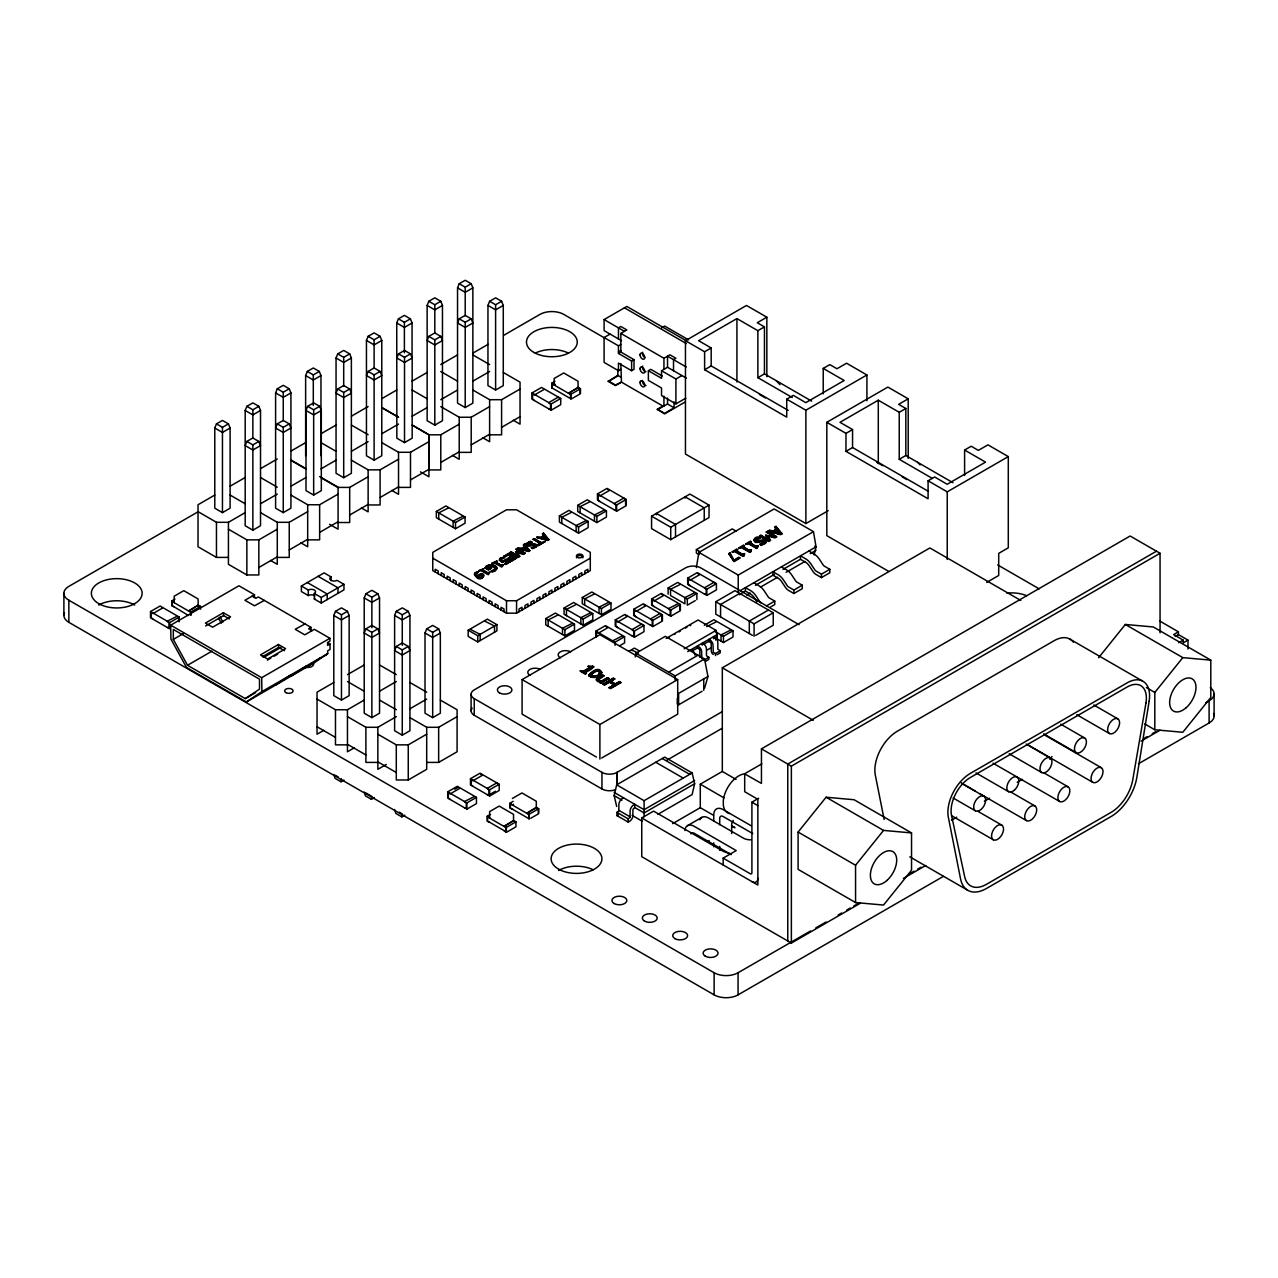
<?xml version="1.0" encoding="UTF-8"?>
<svg xmlns="http://www.w3.org/2000/svg" width="1278" height="1278" viewBox="0 0 1278 1278"><rect width="100%" height="100%" fill="white"/><g stroke="black" fill="none" stroke-linecap="round" stroke-linejoin="round"><path stroke-width="1.5" d="M495.465 568.247C496.679 571.522 488.436 570.355 491.966 571.937L492.749 571.777A7.221 4.169 0 0 0 495.257 570.835L496.918 568.199M675.056 679.896L675.215 675.918L704.529 658.985L707.948 676.477L704.529 688.347M590.564 675.742C601.81 661.573 603.104 681.621 590.564 675.327M475.72 574.429C479.937 570.116 474.33 573.742 477.014 575.963C491.327 569.381 479.298 586.953 474.426 573.742M333.798 774.436L334.996 778.302L340.986 781.753L341.466 778.861M364.214 791.993L365.412 795.859L371.387 799.309L371.866 796.402L365.748 792.871M394.614 809.533L395.813 813.415L401.803 816.866L402.266 813.958L399.215 812.185M488.659 573.662L489.65 572.224L487.477 572.64L482.141 569.557L487.477 573.055L489.65 572.64M743.429 555.163L744.579 553.598L742.087 554.061L735.984 550.546L742.087 554.476L744.579 554.013L743.972 555.834L743.029 556.377L734.818 551.633L732.278 552.032L736.719 549.061L737.646 549.588L735.984 550.962M750.266 551.217L751.416 549.652L748.924 550.115L742.822 546.601L748.924 550.53L751.416 550.067L750.298 551.01M696.35 567.592L698.906 552.384L774.149 508.948L813.479 531.648L816.051 546.856L814.118 554.971M635.294 656.94L635.965 653.25L665.295 636.332L704.529 658.985M588.823 675.519C602.609 658.521 607.817 683.379 588.966 676.078L588.823 675.104M616.667 806.45L614.159 795.635L616.667 784.836L664.688 757.103L692.117 772.95L694.641 783.749L692.117 794.565L657.819 814.374M596.219 679.848L602.737 674.88C606.906 676.653 592.593 680.583 601.746 680.934L607.481 677.612L608.775 678.362L601.091 683.219C597.912 682.628 602.162 680.791 599.797 682.468M214.784 428.034L216.461 423.881L222.452 420.43L228.427 423.881L230.104 428.034L230.104 508.197L222.452 512.622L214.784 508.197L214.784 428.034L222.452 432.459L230.104 428.034M245.184 410.478L246.862 406.324L252.852 402.874L258.843 406.324L260.52 410.478L260.52 525.753L252.852 530.178L245.184 525.753L245.184 410.478L252.852 414.903L260.52 410.478M246.862 441.437L245.184 445.591L252.852 450L260.52 445.591L258.843 441.437L252.852 437.987L246.862 441.437L252.852 444.888L258.843 441.437M275.601 392.921L277.278 388.784L283.253 385.317L289.243 388.784L290.921 392.921L290.921 508.197L283.253 512.622L275.601 508.197L275.601 392.921L283.253 397.346L290.921 392.921M277.278 423.881L275.601 428.034L283.253 432.459L290.921 428.034L289.243 423.881L283.253 420.43L277.278 423.881L283.253 427.347L289.243 423.881M305.634 455.751L305.634 375.572L307.311 371.435L313.302 367.968L319.292 371.435L320.97 375.572L320.97 455.751M306.001 410.478L307.678 406.324L313.669 402.874L319.644 406.324L321.321 410.478L321.321 490.64L313.669 495.065L306.001 490.64L306.001 410.478L313.669 414.903L321.321 410.478M336.05 358.016L337.727 353.878L343.702 350.428L349.693 353.878L351.37 358.016L351.37 473.291L343.702 477.716L336.05 473.291L336.05 358.016L343.702 362.441L351.37 358.016M337.727 388.991L336.05 393.129L343.702 397.554L351.37 393.129L349.693 388.991L343.702 385.525L337.727 388.991L343.702 392.442L349.693 388.991M366.451 340.475L368.128 336.322L374.119 332.871L380.093 336.322L381.771 340.475L381.771 455.751L374.119 460.176L366.451 455.751L366.451 340.475L374.119 344.884L381.771 340.475M368.128 371.435L366.451 375.572L374.119 379.997L381.771 375.572L380.093 371.435L374.119 367.968L368.128 371.435L374.119 374.885L380.093 371.435M412.171 358.016L404.519 362.441L396.851 358.016L398.528 353.878L404.519 350.428L410.494 353.878L412.171 358.016L412.171 438.194L404.519 442.619L396.851 438.194L396.739 322.983L398.416 318.829L404.391 315.378L410.382 318.829L412.059 322.983L412.059 358.175M427.14 305.426L428.817 301.288L434.808 297.822L440.782 301.288L442.46 305.426L442.46 420.702L434.808 425.127L427.14 420.702L427.14 305.426L434.808 309.851L442.46 305.426M428.817 336.386L427.14 340.539L434.808 344.964L442.46 340.539L440.782 336.386L434.808 332.935L428.817 336.386L434.808 339.852L440.782 336.386M457.54 287.869L459.217 283.732L465.208 280.265L471.199 283.732L472.86 287.869L472.86 403.145L465.208 407.57L457.54 403.145L457.54 287.869L465.208 292.295L472.86 287.869M333.798 615.469L335.475 611.331L341.466 607.881L347.456 611.331L349.134 615.469L349.134 695.647L341.466 700.072L333.798 695.647L333.798 615.469L341.466 619.894L349.134 615.469M459.217 318.829L457.54 322.983L465.208 327.408L472.86 322.983L471.199 318.829L465.208 315.378L459.217 318.829L465.208 322.296L471.199 318.829M364.214 597.928L365.891 593.775L371.866 590.324L377.857 593.775L379.534 597.928L379.534 713.204L371.866 717.629L364.214 713.204L364.214 597.928L371.866 602.337L379.534 597.928M487.956 305.426L489.618 301.288L495.608 297.822L501.599 301.288L503.276 305.426L503.276 385.605L495.608 390.014L487.956 385.605L487.956 305.426L495.608 309.851L503.276 305.426M365.891 628.888L364.214 633.025L371.866 637.45L379.534 633.025L377.857 628.888L371.866 625.421L365.891 628.888L371.866 632.338L377.857 628.888M394.614 615.469L396.292 611.331L402.266 607.881L408.257 611.331L409.934 615.469L409.934 730.744L402.266 735.169L394.614 730.744L394.614 615.469L402.266 619.894L409.934 615.469M396.292 646.444L394.614 650.582L402.266 655.007L409.934 650.582L408.257 646.444L402.266 642.978L396.292 646.444L402.266 649.895L408.257 646.444M425.015 633.025L426.692 628.888L432.683 625.421L438.658 628.888L440.335 633.025L440.335 713.204L432.683 717.629L425.015 713.204L425.015 633.025L432.683 637.45L440.335 633.025M482.94 576.234C478.611 580.979 476.598 571.761 482.86 576.154M715.632 640.07L717.23 636.62L716.079 630.389L698.076 619.99L666.189 638.409M733.268 820.38L731.671 823.799L731.671 833.575M500.609 559.556L504.011 557.623L500.353 557.927L499.267 560.307M496.838 568.774L495.257 570.419A7.221 4.169 0 0 1 492.749 571.362L491.966 571.522C488.5 570.531 499.634 569.573 493.867 566.505C491.902 564.029 483.244 566.681 488.627 568.838L491.407 567.895L488.627 568.422L486.583 567.24M477.014 575.963C487.413 567.48 484.394 585.564 474.745 574.94M590.596 675.359C601.491 664.496 603.152 678.442 590.787 675.695M526.105 543.965L529.012 542.016L531.92 542.383L530.594 541.201C514.81 548.869 542.719 542.032 533.006 547.687C527.846 548.358 538.885 546.201 533.821 545.131C531.456 545.658 526.488 547.831 525.993 543.965M753.685 540.035L757.007 537.798L760.33 538.214L758.812 536.92C751.416 536.696 753.637 545.115 759.947 541.568C770.874 540.019 757.582 545.355 761.113 545.402L765.442 543.374A4.106 2.364 0 0 0 765.841 542.032L762.631 540.306L756.895 541.616M588.934 674.928C591.602 671.413 599.126 667.707 602.066 672.563M601.922 672.755C599.142 676.206 592.688 679.561 588.966 675.663M491.407 568.311L488.515 569.988C478.595 566.01 496.663 561.234 496.918 568.614M485.033 567.975C487.541 563.965 494.203 564.253 496.775 568.007M527.479 543.997L531.92 542.383M798.095 832.058L826.083 797.232L854.071 799.74L911.534 832.921L911.534 870.238L883.545 905.048L855.557 902.556L798.095 869.375L798.095 832.058L855.557 865.238L855.557 902.556M855.557 865.238L883.545 830.412L911.534 832.921M1098.569 657.771L1125.343 624.463L1153.331 626.971L1210.793 660.135L1210.793 697.453L1182.805 732.278L1154.817 729.77L1144.673 723.923M1154.817 729.77L1154.817 692.452L1182.805 657.643L1210.793 660.135M495.449 562.304L496.886 561.058L492.19 563.247L494.41 562.895L501.599 567.033L502.957 564.556L500.784 564.972L495.449 561.889L500.784 565.387L502.957 564.972M749.659 543.07L751.32 541.696L750.378 541.153L745.953 544.14L748.493 543.741L756.704 548.486L758.253 545.706L755.761 546.169L749.659 542.655L755.761 546.585L758.253 546.121M474.633 573.566L476.918 572.017L477.94 572.592M482.844 576.458C476.039 579.685 479.17 570.883 482.956 576.41M486.583 567.656L490.72 565.946L495.305 568.199M504.938 563.997C514.491 559.636 501.551 563.087 505.864 564.541L510.241 561.601L506.136 559.237L503.069 560.786L500.593 559.413M506.136 559.237C503.963 564.429 496.902 557.831 504.011 557.623M508.277 561.649L506.152 560.435L503.133 561.649A2.796 1.613 0 0 1 501.104 561.361L499.506 560.291M506.152 560.435L503.133 562.064A2.796 1.613 0 0 1 501.104 561.777L499.442 559.109L502.893 557.4L504.011 558.039M489.65 572.224L488.292 574.717L481.119 570.563L478.899 570.915L483.595 568.726L482.141 569.972M502.957 564.556L502.43 566.553M758.253 545.706L757.167 547.08M245.28 698.619L259.498 689.161L259.498 679.177L173.313 629.431L173.313 639.399L187.515 665.279L245.28 698.619L255.632 692.644M254.498 597.513L254.498 594.749L238.938 585.771L170.709 625.166L170.917 639.096L186.476 667.435L246.334 701.989L261.894 691.622L327.727 653.617L327.679 650.821L330.075 649.448L329.996 644L327.727 642.69M275.665 685.056L291.224 674.688M291.224 676.078L306.784 665.71M304.979 668.122L320.538 657.755M327.727 653.617L314.564 662.595L246.334 701.989M216.461 423.881L222.452 427.347L228.427 423.881M246.862 406.324L252.852 409.791L258.843 406.324M277.278 388.784L283.253 392.234L289.243 388.784M307.311 371.435L313.302 374.885L319.292 371.435M337.727 353.878L343.702 357.329L349.693 353.878M368.128 336.322L374.119 339.772L380.093 336.322M398.416 318.829L404.391 322.296L410.382 318.829M428.817 301.288L434.808 304.739L440.782 301.288M459.217 283.732L465.208 287.183L471.199 283.732M320.97 375.572L313.302 379.997L305.634 375.572M412.059 322.983L404.391 327.408L396.739 322.983M307.678 406.324L313.669 409.791L319.644 406.324M398.528 353.878L404.519 357.329L410.494 353.878M489.618 301.288L495.608 304.739L501.599 301.288M214.784 495.065L198.026 504.746L198.026 546.76L216.461 557.4L228.427 557.4M230.104 486.215L245.184 477.509M260.52 468.675L277.278 458.994M290.553 451.326L305.634 442.619M320.97 433.769L336.05 425.063M351.37 416.213L368.128 406.532M381.659 398.736L396.739 390.014M412.059 381.179L427.14 372.473M440.782 364.581L457.54 354.917M198.266 511.679L68.852 586.378A16.933 9.777 0 0 0 68.852 600.213L68.852 622.322L714.13 994.859A16.933 9.777 0 0 0 738.061 994.859L943.436 876.357M472.604 353.287L488.132 344.325M503.66 335.363L539.891 314.436A16.933 9.777 0 0 1 563.838 314.436L605.309 338.382M198.026 511.647L216.461 522.303L228.427 522.303L245.184 512.622M260.52 503.772L277.278 494.107M290.921 486.215L306.001 477.509M320.97 468.882L336.05 460.176M351.37 451.326L368.128 441.645M381.771 433.769L398.528 424.088M412.059 416.277L427.14 407.57M440.782 399.694L457.54 390.014M472.86 381.179L489.618 371.499M621.443 340.651L604.095 330.635L604.095 319.58L626.827 306.448L686.685 341.002M620.852 369.326L618.456 370.716L604.095 362.425L604.095 337.536L610.069 334.085M228.427 529.204L246.862 539.859L258.843 539.859L277.278 529.204M260.52 512.622L277.278 522.303L289.243 522.303L307.678 511.647M290.921 495.065L307.678 504.746L319.644 504.746L338.079 494.107M320.97 477.716L337.727 487.397L349.693 487.397L368.128 476.758M351.37 460.176L368.128 469.841L380.093 469.841L398.528 459.201M381.771 442.619L398.528 452.284L410.494 452.284L428.929 441.645M420.494 471.886L428.929 476.758L428.929 434.728L412.171 425.063L428.817 434.808L440.782 434.808L459.217 424.168M440.782 406.612L459.217 417.251L471.199 417.251L489.618 406.612M472.86 390.014L489.618 399.694L501.599 399.694L520.034 389.055M618.456 370.716L618.456 363.112L631.62 370.716L634.016 369.326L634.016 359.661L620.852 352.057L620.852 333.398L626.827 329.932L620.852 326.481L618.456 327.871L618.456 338.926M150.5 611.539L169.654 622.594L169.654 628.824L150.5 617.769L150.5 611.539L160.07 606.012L179.224 617.066L179.224 621.731M174.191 606.842L171.795 605.868L171.795 600.9L174.99 599.062M531.983 392.953L541.568 387.426L560.722 398.48L560.722 404.695L551.137 410.222L531.983 399.167L531.983 392.953L551.137 404.008L560.722 398.48M551.745 388.177L551.745 383.208L554.94 381.355M604.095 337.536L618.456 345.827L620.852 344.453M555.339 384.311L554.141 384.998L554.141 378.496L563.71 372.968L578.071 381.259L578.071 387.761L574.126 390.046M618.456 351.913L620.852 350.539M661.573 327.855L664.656 326.066L688.602 339.884M618.456 345.827L618.456 353.431L620.852 352.057M258.843 567.496L277.278 556.857M289.243 549.939L307.678 539.3M319.644 532.383L338.079 521.744M349.693 515.034L368.128 504.395M380.093 497.493L398.528 486.838M410.494 479.937L428.929 469.298M440.782 462.444L459.217 451.805M471.199 444.888L489.618 434.248M501.599 427.347L520.034 416.692M188.569 610.996L198.138 605.053L200.534 606.427L200.534 609.191M189.799 610.277L195.518 606.97M196.94 606.155L198.138 605.452L200.167 606.635M169.654 622.594L179.224 617.066M572.72 390.86L568.502 393.289L578.071 387.346L580.468 388.736L580.468 393.704L570.899 399.231L570.899 394.263L580.468 388.736M188.569 610.58L190.949 611.954L200.534 606.427M618.456 353.431L631.62 361.035L634.016 359.661M684.88 402.155L664.544 413.912L657.355 409.216L664.544 413.353L674.113 407.826L667.531 404.024L663.346 406.308L621.443 382.122L615.453 385.573L608.28 381.419L617.849 375.349L621.14 377.25M608.28 381.419L617.849 375.892L617.849 369.406M828.176 510.689L805.875 523.565L685.455 454.041L685.455 340.699L746.496 305.458L766.848 317.2L766.848 376.69M173.313 639.399L183.665 633.425M608.28 380.876L615.453 385.013L621.443 382.122M223.378 612.721L205.423 623.089L212.611 627.226L230.567 616.875L223.378 612.721L223.586 615.597L229.337 618.919M254.498 594.749L244.929 600.277L254.498 605.804L264.29 600.404M620.852 333.398L663.937 358.271L669.928 354.821L675.902 358.271L673.522 359.661L673.522 370.716M811.642 401.116L764.452 373.879L764.452 326.88L757.87 330.683L736.927 318.589L698.619 340.699L711.191 347.951L711.191 365.923L788.175 410.366M205.63 625.964L223.586 615.597M685.791 398.193L675.902 403.88L661.541 395.589L661.541 387.985L648.377 380.397L648.377 370.716L650.774 369.326L662.292 375.988M648.377 370.716L661.541 378.32L661.541 370.716L667.531 367.265L686.382 378.144M685.455 340.699L704.609 351.754L711.191 347.951M314.963 596.043A4.233 2.444 0 0 0 308.302 595.548L301.368 591.538L301.368 586.011L324.101 572.879L331.05 576.889L331.05 580.563M766.848 317.2L757.279 322.727L764.452 326.88M436.341 511.472L445.926 505.944L465.08 516.999L465.08 523.213L455.495 528.741L436.341 517.686L436.341 511.472L455.495 522.526L465.08 516.999M661.541 370.716L675.902 379.007L681.893 375.556M187.515 665.279L211.908 651.189M704.609 351.754L704.609 369.725L711.191 365.923M314.292 593.471L321.241 597.481L343.974 584.35L343.974 589.877L321.241 603.008L314.292 598.999L314.292 593.471A4.233 2.444 0 0 0 314.292 590.021A4.233 2.444 0 0 0 308.302 590.021L301.368 586.011M657.355 409.216L663.346 405.749M657.355 409.759L663.346 406.308M278.444 644.511L260.488 654.879L267.677 659.017L285.633 648.665L278.444 644.511L278.652 647.387L284.403 650.71M310.969 630.118L310.969 627.354L308.573 628.728L311.96 630.693M262.325 656.812L278.652 647.387M263.955 657.259L281.048 647.387M335.475 611.331L341.466 614.782L347.456 611.331M365.891 593.775L371.866 597.225L377.857 593.775M267.374 660.119L270.792 658.154M274.211 656.173L277.63 654.208M757.87 330.683L757.87 377.665L764.452 373.879M170.709 625.166L261.686 677.691L329.916 638.297L329.964 641.077L327.567 642.467L327.599 645.39L329.996 644M559.397 515.897L568.982 510.369L588.136 521.424L588.136 527.638L578.551 533.166L559.397 522.111L559.397 515.897L578.551 526.951L588.136 521.424M577.72 505.321L587.289 499.794L606.443 510.849L606.443 517.063L596.874 522.59L577.72 511.535L577.72 505.321L596.874 516.376L606.443 510.849M597.465 493.915L607.05 488.388L626.204 499.442L626.204 505.673L616.619 511.2L597.465 500.129L597.465 493.915L616.619 504.97L626.204 499.442M324.388 655.838L326.785 654.448M823.224 393.864L823.224 368.415L829.805 364.613L836.994 368.751L846.563 363.224L866.915 374.981L866.915 400.765M396.292 611.331L402.266 614.782L408.257 611.331M503.628 556.218L504.57 556.761L508.484 554.508L511.44 556.617L508.484 554.924L504.57 557.176L503.628 556.633L508.596 553.342L516.568 557.943L511.583 561.234C507.031 559.7 521.775 555.611 510.641 560.691M517.143 552.495L523.565 554.317L525.018 553.07L523.565 553.901L517.143 552.495L519.651 556.17L518.181 557.432L510.226 552.415L511.28 551.808L518.149 556.186M516.056 549.045C534.332 557.799 512.254 550.53 517.047 548.47L525.018 553.07M517.798 548.038L521.871 548.262L524.907 546.505L523.405 544.795L524.475 544.188L529.763 550.738L528.453 551.505L517.798 548.454L528.453 551.09L529.763 550.339M540.227 543.613L533.198 539.14L534.268 538.533L541.281 542.591L544.907 541.584L538.485 545.706C535.386 543.917 544.428 542.191 537.559 545.163M536.872 537.016L540.945 537.239L543.981 535.482L542.479 533.789L543.549 533.166L548.837 539.731L547.527 540.482L536.872 537.431L547.527 540.067L548.837 539.316M478.899 570.915L483.595 569.141M492.19 563.247L496.886 561.473M503.628 556.633L508.596 553.757L516.568 558.358M510.226 552.831L511.28 552.224L516.424 555.195M516.056 549.46L517.047 548.885L525.018 553.486M517.798 548.454L521.871 548.677L524.907 546.505M524.907 546.92L523.405 545.211L524.475 544.188M533.198 539.556L534.268 538.949L541.281 543.006L544.907 542M536.872 537.431L540.945 537.655L543.981 535.482M543.981 535.897L542.479 534.204L543.549 533.166M478.899 570.499L481.119 570.148L488.292 574.301L488.723 573.439M482.141 569.557L483.595 568.726M492.19 562.831L494.41 562.48L502.43 566.138M495.449 561.889L496.886 561.058M531.344 547.942L532.606 548.677L536.393 546.888A3.594 2.077 0 0 0 536.744 545.722C534.987 542.271 519.363 547.942 531.92 541.968M522.926 553.422L515.545 551.872L522.926 553.007M523.069 548.613L525.53 547.192C535.242 555.435 513.564 544.955 528.054 550.067M542.144 537.591L544.604 536.185C554.317 544.428 532.654 533.948 547.128 539.06M523.069 549.029L525.53 547.192M542.144 538.006L544.604 536.185M514.571 558.422L512.382 557.176L508.74 559.285L507.797 558.742L511.44 556.218M485.033 567.56L488.515 569.573L491.407 567.895M507.797 558.742L511.44 556.617M507.797 558.326L508.74 558.869L512.382 556.761L514.571 558.007M704.609 369.725L786.721 417.139L786.721 399.167L793.303 395.365L805.795 402.666L844.183 380.509L823.224 368.415M531.344 547.527L532.606 548.262L536.393 546.473A3.594 2.077 0 0 0 536.744 545.307C534.651 541.233 529.411 547.064 527.383 543.821M504.938 563.582L505.864 564.125L510.241 561.601M510.641 560.275L511.583 560.818L516.568 557.943M510.226 552.415L518.181 557.016L519.651 556.17M537.559 544.747L538.485 545.291L544.907 541.584M333.798 682.516L317.04 692.197L317.04 734.211L323.797 730.313M347.456 674.64L364.214 664.959M786.721 399.167L805.875 410.222L866.915 374.981M426.692 628.888L432.683 632.338L438.658 628.888M651.572 516.168L689.88 494.059L709.034 505.114L709.034 517.558L670.726 539.667L651.572 528.613L651.572 516.168L670.726 527.223L709.034 505.114M432.763 558.166L506.503 600.74L516.568 600.74L590.292 558.166M888.753 571.41L826.818 535.658L826.818 422.315L887.875 387.074L908.211 398.816L908.211 458.323M468.195 630.198L487.333 619.143L496.918 624.67L496.918 630.885L477.764 641.955L468.195 636.428L468.195 630.198L477.764 635.725L496.918 624.67M953.005 482.733L905.83 455.495L905.83 408.497L899.233 412.299L878.29 400.206L839.981 422.315L852.554 429.568L852.554 447.54L927.828 491.008M317.04 699.098L335.475 709.737L347.456 709.737L364.214 700.072M379.534 691.222L396.292 681.541M516.568 613.168L590.292 570.611L590.292 552.352L516.568 509.794L506.503 509.794L432.763 552.352L432.763 570.611L506.503 613.168L516.568 613.168L516.568 600.74M826.818 422.315L845.972 433.37L852.554 429.568M908.211 398.816L898.642 404.343L905.83 408.497M545.754 618.584L555.339 613.057L574.477 624.127L574.477 630.342L564.908 635.869L545.754 624.814L545.754 618.584L564.908 629.655L574.477 624.127M564.077 608.024L573.646 602.481L592.8 613.552L592.8 619.766L583.215 625.293L564.077 614.239L564.077 608.024L583.215 619.079L592.8 613.552M582.273 597.513L591.842 591.986L610.996 603.04L610.996 609.255L601.411 614.782L582.273 603.727L582.273 597.513L601.411 608.568L610.996 603.04M845.972 433.37L845.972 451.342L852.554 447.54M347.456 716.654L365.891 727.294L377.857 727.294L396.292 716.654M409.934 708.779L426.692 699.098M699.066 554.62L696.366 553.054L696.366 549.604L732.23 528.9L736.256 531.233M354.214 747.854L347.456 751.768L347.456 709.737M668.138 594.158L668.138 587.944L677.707 582.417L696.861 593.471L696.861 599.686M739.754 558.23L733.971 561.569L728.811 553.614L730.121 552.863L733.971 560.323L739.754 557.815L738.684 557.192L733.971 560.323M750.346 551.026L749.866 552.431L741.655 547.687L739.115 548.086L743.556 545.115L744.483 545.642L742.822 547.016M759.675 535.801L760.873 535.099L768.717 540.051L760.873 535.514L759.675 536.217L768.781 541.057L770.458 540.083L767.583 535.897L776.577 536.968L774.931 537.926L767.583 535.897M772.615 535.993L766.337 531.952L767.471 531.297L776.577 536.552M768.334 530.801L769.612 530.066L772.982 531.057L776.465 529.044L774.74 527.095L775.97 526.392L782.008 533.837L780.507 534.699L768.334 531.217L780.507 534.284L782.008 533.421M728.811 554.029L730.121 552.863M732.278 552.032L736.719 549.476L737.646 550.003M739.115 548.086L743.556 545.53L744.483 546.057M745.953 544.14L750.378 541.568L751.32 542.112M766.337 532.367L767.471 531.712L776.577 536.968M768.334 531.217L772.982 531.057M774.149 530.801L776.465 529.459L774.74 527.51L775.97 526.392M595.867 637.371L595.867 631.156L605.452 625.613L624.591 636.684L624.591 642.898L619.814 645.662M615.261 619.958L624.83 614.43L643.984 625.485L643.984 631.699L634.415 637.227L615.261 626.172L615.261 619.958L634.415 631.012L643.984 625.485M633.696 609.302L643.265 603.775L662.419 614.846L662.419 621.06L652.85 626.587L633.696 615.533L633.696 609.302L652.85 620.373L662.419 614.846M651.652 598.951L661.221 593.407L680.375 604.478L680.375 610.692L670.806 616.22L651.652 605.165L651.652 598.951L670.806 610.005L680.375 604.478M687.676 578.135L697.261 572.608L716.415 583.663L716.415 589.893L706.83 595.42L687.676 584.365L687.676 578.135L706.83 589.206L716.415 583.663M732.278 551.617L734.818 551.217L743.029 555.962L743.972 555.419M735.984 550.546L737.646 549.588M739.115 547.671L741.655 547.272L749.866 552.016L750.809 551.473M742.822 546.601L744.483 545.642M745.953 543.725L748.493 543.326L756.704 548.07L757.646 547.527M749.659 542.655L751.32 541.696M753.573 540.083L755.57 542.479L762.519 541.361L764.196 542.128L759.675 544.156L761.113 544.987L765.442 542.958A4.106 2.364 0 0 0 765.841 541.616C764.915 537.687 744.818 544.156 760.33 537.798M755.745 541.265L755.154 539.907L760.33 538.214M768.717 540.051L765.762 535.178L774.18 536.888M765.762 535.594L772.263 536.456M899.233 412.299L899.233 459.297L905.83 455.495M340.986 781.753L343.974 780.027M774.356 531.456L777.152 529.843C788.206 539.172 763.589 527.255 780.043 533.118M377.857 734.211L396.292 744.85L408.257 744.85L426.692 734.211M409.934 717.629L426.692 727.294L438.658 727.294L457.093 716.654M596.443 757.071L522.095 714.146L522.095 679.576L599.893 634.671L677.707 679.576L677.707 714.146L601.619 758.062M728.811 553.614L733.971 561.154L739.754 557.815M759.675 536.217L768.781 541.473L770.458 540.083M386.307 764.436L377.857 769.324L377.857 727.294M668.138 587.944L687.292 598.999L696.861 593.471M595.867 631.156L615.022 642.211L624.591 636.684M698.906 552.384L738.237 575.084L813.479 531.648M695.264 600.612L687.292 605.213L687.292 598.999M580.34 670.822L583.247 671.285L590.116 667.324L583.247 671.701L580.34 670.822L585.34 673.698L586.378 673.107L585.34 674.113L580.34 671.238M590.116 667.739L588.247 666.253L592.736 666.11C596.475 669.193 570.931 678.426 593.791 666.717M588.247 666.669L590.18 666.605M964.602 475.48L964.602 450.032L971.184 446.23L978.357 450.383L987.942 444.84L1008.294 456.597L1008.294 547.815L998.709 553.358L998.709 575.467L986.696 582.401M371.387 799.309L374.39 797.584M628.824 651.317L634.415 648.09L639.192 650.853M752.486 635.374L715.792 614.175L715.792 601.73L734.93 590.676L773.238 612.785L773.238 625.23L755.681 635.374M396.292 744.85L396.292 779.963L408.257 779.963L426.692 769.324L426.692 727.294M426.692 762.407L438.658 762.407L457.093 751.768L457.093 709.737L440.335 700.072M845.972 451.342L928.084 498.755L928.084 480.784L934.665 476.982L947.174 484.282L985.546 462.125L964.602 450.032M739.962 590.787L816.051 546.856L814.757 546.105M741.687 593.248L745.122 591.251M755.458 585.292L774.42 574.349M783.031 569.381L800.252 559.429M810.3 553.63L816.051 550.307M604.031 676.03L602.737 675.295C597.177 675.407 593.551 682.548 600.644 681.973M604.031 675.615L598.679 678.762L598.184 680.2L601.746 681.35L607.481 678.027L608.775 678.778M746.783 595.037L750.202 593.056M760.474 587.129L777.567 577.257M786.114 572.32L804.932 561.473M599.797 682.053L601.091 682.803L608.775 678.362M704.29 625.261L713.859 619.734L733.013 630.789L733.013 637.003L723.444 642.53L716.255 638.393M603.072 683.938L604.43 684.72L609.446 681.829L614.159 684.96L609.446 682.244L604.43 685.136L603.072 684.353L613.312 678.027L614.67 678.81L611.986 680.775M603.072 684.353L613.312 678.442L614.67 679.225M610.66 681.126L615.373 683.858L619.383 681.525L620.741 682.74L619.383 681.941L615.373 684.273L610.66 681.541L614.67 678.81M706.686 626.635L716.255 621.811M928.084 480.784L947.238 491.838L1008.294 456.597M620.741 682.74L610.501 688.65L609.143 687.868L614.159 684.545M609.143 687.868L614.159 684.96M609.143 687.452L610.501 688.235L620.741 682.324M684.193 648.809L716.079 630.389M766.369 605.948L774.756 601.107L774.756 604.558L770.554 606.986M793.894 590.053L802.28 585.212L802.28 588.663L793.894 593.503L788.478 590.372A6.997 4.042 60 0 1 785.347 587.273L781.721 581.762A8.147 4.697 60 0 0 778.078 578.151L772.95 575.196L772.95 571.729L778.574 575.004A12.381 7.141 60 0 1 783.222 579.589L787.328 585.819A2.764 1.597 60 0 0 788.366 586.858L793.894 590.053L793.894 593.503M821.435 574.157L829.805 569.317L829.805 572.768L821.435 577.608L816.019 574.477A6.997 4.042 60 0 1 812.888 571.378L809.262 565.866A8.147 4.697 60 0 0 805.603 562.256L800.491 559.301L800.491 555.834L806.114 559.109A12.381 7.141 60 0 1 810.763 563.694L814.869 569.924A2.764 1.597 60 0 0 815.907 570.962L821.435 574.157L821.435 577.608M401.803 816.866L404.791 815.14M687.708 651.588L717.23 634.543M447.715 791.849L457.3 786.321L476.454 797.376L476.454 803.59L466.869 809.134L447.715 798.063L447.715 791.849L466.869 802.904L476.454 797.376M470.464 778.717L480.033 773.19L499.187 784.245L499.187 790.475L489.618 796.002L470.464 784.932L470.464 778.717L489.618 789.772L499.187 784.245M690.887 649.735L692.484 650.678L697.484 648.01L698.667 648.713A1.693 0.974 60 0 1 699.865 650.774L699.865 657.339M702.261 645.246L702.261 643.169L703.859 644.112L710.584 640.454A4.233 2.444 60 0 1 713.012 644.783L713.268 652.275L715.44 653.537L720.217 650.774L720.217 652.85L717.022 654.703M713.907 638.537L717.23 636.62M454.696 789.197L457.891 787.36M768.461 610.021L749.307 621.092L749.307 633.521M714.658 631.252L723.444 636.316L733.013 630.789M668.682 672.148L697.996 655.215M707.453 649.863L710.776 647.946M715.792 601.73L754.084 623.856L773.238 612.785M704.066 660.103L708.843 657.339L708.843 659.416L705.664 661.269M522.095 679.576L599.893 724.498L677.707 679.576M487.222 794.612L489.011 794.964L495.401 791.274M672.611 823.655L700.28 807.68L700.28 784.181L722.31 771.465L722.31 667.803L929.873 547.958L1020.802 600.468M707.948 676.477L678.618 693.411L678.618 704.817L677.308 704.066L677.308 698.363M512.366 798.478L521.935 792.951L536.297 801.242L536.297 807.744L526.728 813.271L536.297 807.329L538.693 808.718L538.693 813.687L530.705 818.303M678.618 704.817L702.085 691.27M489.618 822.265L487.222 821.291L487.222 816.307L490.417 814.469M512.366 809.134L509.97 808.159L509.97 803.191L513.149 801.338M513.548 804.293L512.366 804.98L509.97 803.191M489.618 818.112L489.618 811.61L499.187 806.083L513.548 814.374L513.548 820.875L503.979 826.403L513.548 820.46L515.945 821.85L515.945 826.818L506.376 832.345L503.979 830.556M503.979 825.987L506.376 827.377L515.945 821.85M526.728 812.856L529.124 814.246L538.693 808.718M617.05 785.283L617.05 772.375L721.894 711.846M666.892 760.186L721.894 728.428M623.504 797.807L622.082 798.654A5.304 3.067 -60 0 0 618.856 804.245L618.84 810.907L616.97 812.377L616.97 815.62L628.201 822.105L629.591 821.307A4.681 2.7 -60 0 0 632.866 815.092L632.898 809.389L634.735 807.536L644.096 812.936L694.641 783.749M616.97 815.62L618.36 814.821M616.667 784.836L644.096 800.683L692.117 772.95M616.97 812.377L628.201 818.863L630.07 817.377L630.086 810.731A5.304 3.067 -60 0 1 633.313 805.14L634.735 804.293L634.735 807.536M694.641 780.507L644.096 809.693L614.159 792.408M860.286 903.274L791.37 943.068L641.748 856.675L641.748 817.968L653.585 811.131L723.029 851.212A33.324 19.234 0 0 0 729.882 853.528M729.371 813.607A22.014 12.7 -60 0 1 723.332 805.236L723.3 800.571A22.014 12.7 -60 0 1 744.579 773.829L761.448 783.414L761.448 748.86L1130.135 536.009L1160.057 553.278L1160.057 632.802M761.832 763.845L744.691 773.749L744.691 791.705L757.854 799.309L757.854 885.015L641.748 817.968M1156.462 551.201L787.775 764.068L787.775 940.991M687.516 825.652L701.878 817.361M761.448 748.86L791.37 766.145L1160.057 553.278M723.172 865.03L723.172 858.129L750.202 873.721A2.412 1.39 60 0 0 751.911 872.73L751.911 802.153L758.685 798.239M723.172 858.129L736.224 850.589L694.337 826.403A13.323 7.684 60 0 0 684.816 830.524M1187.997 640.118L1178.412 634.591L1178.412 631.827L1173.635 634.591L1183.204 640.118L1183.204 642.882L1187.997 640.118L1187.997 649M1175.217 636.428L1178.412 634.591M1178.715 642.706L1183.204 640.118M951.503 820.204L956.695 817.201M984.364 801.242L989.539 798.239M1017.208 782.264L1022.4 779.276M810.587 930.943L738.061 972.75A16.933 9.777 0 0 1 714.13 972.75L714.13 994.859M815.763 927.956L826.115 921.981M838.192 915L841.643 913.003M846.819 910.016L850.269 908.035M853.72 906.038L857.171 904.041M908.93 874.168L914.105 871.181M917.556 869.184L921.007 867.187M1143.586 738.684L1147.037 736.687M1152.213 733.7L1155.663 731.719M1205.697 702.82L1209.1 700.807A16.965 9.793 0 0 0 1210.298 687.676L1210.346 687.708M903.354 878.417L925.751 865.478M1141.11 741.144L1160.057 730.201M1138.41 763.797L1209.148 722.949A16.965 9.793 0 0 0 1213.557 713.507M304.979 623.904L295.202 629.303L304.787 634.831L314.356 629.303L329.916 638.297M477.94 572.177L475.112 572.608L474.473 574.765M617.05 772.375L617.13 785.267M489.618 434.808L501.599 434.808L501.599 399.694M459.217 452.364L471.199 452.364L471.199 417.251M398.528 487.397L410.494 487.397L410.494 452.284M368.128 504.954L380.093 504.954L380.093 469.841M337.727 522.51L349.693 522.51L349.693 487.397M307.678 539.859L319.644 539.859L319.644 504.746M277.278 557.4L289.243 557.4L289.243 522.303M228.427 522.303L228.427 564.317L246.862 574.956L258.843 574.956L258.843 539.859M347.456 744.85L335.475 744.85L335.475 709.737M377.857 762.407L365.891 762.407L365.891 727.294M600.644 681.557L596.267 679.832M615.501 789.724A10.751 6.198 0 0 1 601.938 788.957L601.97 772.375L474.25 698.635A10.751 6.198 0 0 1 474.234 689.864L685.551 567.863A10.751 6.198 0 0 1 700.743 567.863L799.101 624.686M757.87 377.665L792.264 397.538M899.233 459.297L931.918 478.164M624.431 307.822L686.446 343.622M1159.609 620.964L1178.412 631.827M759.42 394.471L765.41 397.921M876.852 462.269L882.842 465.719M902.284 476.95L906.773 479.538M604.095 319.58L624.431 331.322M686.286 367.026L667.531 356.195L667.531 367.265M1125.343 624.463L1182.805 657.643M997.687 564.924L1039.174 588.87M1069.239 638.744L1142.26 680.902M621.443 381.563L620.852 363.623M1209.1 722.917L1209.1 700.807M1146.366 687.58L1154.817 692.452M578.071 387.761L580.116 388.943L580.116 393.081M551.745 383.208L554.141 384.582M568.502 392.873L570.899 394.263M1093.856 705.009L1117.851 718.859A8.467 4.888 -60 0 1 1115.167 731.974A8.467 4.888 -60 0 1 1107.834 727.741A8.467 4.888 -60 0 1 1117.851 718.859M560.115 398.816L558.326 397.091L548.741 402.618L550.546 404.343L550.546 409.184L548.741 408.848M472.86 354.917L489.618 364.581M503.276 372.473L520.034 382.138L520.034 424.168L513.277 420.254M808.862 550.994L814.485 554.269A12.381 7.141 60 0 1 819.134 558.869L823.24 565.084A2.764 1.597 60 0 0 824.278 566.122L829.805 569.317M766.337 531.952L774.18 536.472M1076.811 714.721L1109.384 733.524M1060.692 724.163L1084.687 738.013A8.467 4.888 -60 0 1 1082.003 751.113A8.467 4.888 -60 0 1 1074.67 746.895A8.467 4.888 -60 0 1 1084.687 738.013M781.337 566.889L786.96 570.164A12.381 7.141 60 0 1 791.609 574.765L795.715 580.995A2.764 1.597 60 0 0 796.753 582.017L802.28 585.212M440.782 371.499L457.54 381.179M1043.663 733.876L1076.22 752.662M1044.717 735.042L1101.269 767.695A8.467 4.888 -60 0 1 1098.585 780.81A8.467 4.888 -60 0 1 1091.252 776.577A8.467 4.888 -60 0 1 1101.269 767.695M607.641 489.426L609.43 490.464L599.861 495.992L598.072 494.953L598.072 499.794L599.861 501.519M696.366 549.604L700.392 551.936M753.796 582.784L759.42 586.059A12.381 7.141 60 0 1 764.068 590.66L768.19 596.89A2.764 1.597 60 0 0 769.228 597.912L774.756 601.107M1027.672 744.754L1092.802 782.36M1026.218 744.052L1050.212 757.918A8.467 4.888 -60 0 1 1047.529 771.017A8.467 4.888 -60 0 1 1040.196 766.784A8.467 4.888 -60 0 1 1050.212 757.918M412.059 390.014L427.14 398.736M482.876 437.811L489.618 441.709L489.618 399.694M1044.11 772.982L1068.104 786.833A8.467 4.888 -60 0 1 1065.421 799.948A8.467 4.888 -60 0 1 1058.088 795.715A8.467 4.888 -60 0 1 1068.104 786.833M697.852 573.646L699.657 574.685L690.072 580.212L688.283 579.174L688.283 584.014L690.072 585.739M715.808 584.014L714.019 582.289L704.434 587.816L706.239 589.541L706.239 594.382L704.434 594.03M1009.189 753.78L1041.746 772.567M381.771 407.506L398.528 417.187M381.659 407.57L398.416 417.251M993.054 763.206L1059.638 801.498M452.46 455.367L459.217 459.265L459.217 417.251M1010.962 792.12L1034.956 805.971A8.467 4.888 -60 0 1 1032.273 819.086A8.467 4.888 -60 0 1 1024.94 814.853A8.467 4.888 -60 0 1 1034.956 805.971M976.025 772.918L1008.598 791.721M661.828 594.446L663.617 595.484L654.048 601.011L652.243 599.973L652.243 604.813L654.048 606.539M351.37 425.063L368.128 434.728M961.36 783.047L975.066 790.954M980.21 793.926L1026.49 820.636M961.615 783.334L983.9 796.194A8.467 4.888 -60 0 1 981.216 809.309A8.467 4.888 -60 0 1 973.884 805.076A8.467 4.888 -60 0 1 983.9 796.194M533.198 539.14L540.227 543.198M643.872 604.813L645.662 605.852L636.093 611.379L634.287 610.341L634.287 615.181L636.093 616.907M720.217 650.774L717.853 649.192L717.805 642.019A4.233 2.444 60 0 0 715.233 637.546L713.635 636.62L713.635 638.68M977.798 811.274L1001.792 825.125A8.467 4.888 -60 0 1 999.108 838.24A8.467 4.888 -60 0 1 991.776 834.007A8.467 4.888 -60 0 1 1001.792 825.125M953.148 797.999L975.433 810.859M708.843 657.339L706.494 655.806L706.43 648.585A4.233 2.444 60 0 0 703.859 644.112M722.31 667.803L813.239 720.297M625.437 615.469L627.226 616.491L617.657 622.035L615.852 620.996L615.852 625.821L617.657 627.562M643.393 625.821L641.604 624.095L632.019 629.623L633.808 631.364L633.808 636.188L632.019 635.853M320.97 442.619L336.05 451.326M391.771 490.401L398.528 494.314L398.528 452.284M952.19 816.035L993.325 839.79M506.136 559.652L510.241 562.016M506.152 560.85L508.277 562.064M606.044 626.651L607.833 627.69L598.264 633.217L596.475 632.179L596.475 637.019M638.393 653.17L632.019 650.167M635.965 653.25L675.215 675.918M614.43 642.546L612.625 640.821L622.21 635.981M290.921 459.968L306.001 468.675M319.644 476.55L338.079 487.19L338.079 529.204L329.628 524.331M290.553 460.176L305.634 468.882M361.37 507.957L368.128 511.855L368.128 469.841M826.083 797.232L883.545 830.412M593.791 667.132L592.736 666.11M588.247 666.253L590.116 667.324M260.52 477.509L277.278 487.19M909.824 856.835L967.558 890.159M584.573 672.052L586.378 673.107M584.573 672.468L586.378 673.522M722.31 771.465L736.032 779.388M230.104 495.065L245.184 503.772M751.911 802.153L757.886 805.603M300.921 542.862L307.678 546.76L307.678 504.746M662.26 758.509L689.689 774.356M700.28 784.181L723.987 797.871M655.758 762.263L683.203 778.11M343.974 584.35L337.041 580.34A4.233 2.444 0 0 1 331.05 580.34A4.233 2.444 0 0 1 331.05 576.889M751.304 825.844L723.3 809.677A13.323 7.684 60 0 0 713.731 815.204L713.731 821.131M318.126 576.33L337.999 587.8L337.999 593.327M752.726 833.575L722.741 816.307A4.84 2.796 60 0 0 719.738 818.032L719.706 824.741M700.28 807.68L713.507 815.316M731.687 825.812L734.994 827.713A33.324 19.234 0 0 0 731.687 826.451M270.521 560.419L277.278 564.317L277.278 522.303M307.343 582.544L327.216 594.014L327.216 599.558M731.224 854.615L693.778 833.032A4.84 2.796 60 0 0 690.999 833.879M614.159 795.635L621.955 800.14M472.189 708.092A10.751 6.198 0 0 0 474.234 715.233L601.97 788.957M379.534 664.959L396.292 674.64M409.934 682.516L426.692 692.197M310.969 627.354L258.3 596.938L255.904 598.328L252.117 596.139M632.099 815.364L642.387 821.307M618.824 810.332L630.054 816.818M347.456 681.541L364.214 691.222M379.534 700.072L396.292 709.737M480.64 774.228L482.429 775.267L472.86 780.794L471.055 779.756L471.055 784.596L472.86 786.321M498.596 784.596L496.791 782.871L487.222 788.398L489.011 790.124L489.011 794.964M536.297 807.744L538.342 808.926L538.342 813.064M171.795 600.9L174.191 602.273M487.222 816.307L489.618 817.696M317.04 726.751L335.475 737.39M347.456 744.291L365.891 754.947M377.857 761.848L396.292 772.503M68.852 600.213L714.178 972.782M738.061 994.859L738.061 972.75M335.331 775.315L338.398 777.088M761.001 602.849L760.841 602.753A2.764 1.597 60 0 1 759.803 601.714L755.697 595.484A12.381 7.141 60 0 0 751.049 590.899L745.425 587.624L745.425 591.091L750.553 594.046A8.147 4.697 60 0 1 754.196 597.657L756.911 601.794M710.44 640.326L708.843 639.383L708.843 641.444L710.041 642.147A1.693 0.974 60 0 1 711.239 644.208L711.239 650.774A2.955 1.709 60 0 0 713.332 654.416M477.014 575.547L475.831 574.397M750.809 551.888L750.266 550.802M743.972 555.834L743.429 554.748M917.556 462.269L920.096 464.936M776.177 380.636L779.995 384.662M780.043 533.533L777.152 529.843M544.604 536.6L547.128 539.476M701.814 658.761L701.638 651.349A4.233 2.444 60 0 0 699.066 646.892L697.484 645.949L697.484 648.01M775.97 526.808L782.008 533.837M543.549 533.581L548.837 539.731M524.475 544.588L529.763 550.738M767.583 536.313L770.458 540.498M517.143 552.911L519.651 556.585M765.762 535.178L768.717 539.635M515.545 551.872L518.149 555.77M220.088 616.939L222.931 622.114M218.554 618.185L221.302 623.185M884.136 819.486L875.318 775.075A31.742 18.323 -60 0 1 897.316 731.24L1054.126 640.709A31.742 18.323 -60 0 1 1073.424 642.243M261.686 677.691L261.894 691.622M587.848 572.017L587.832 569.269L584.845 570.994L584.845 573.758M581.873 575.467L581.841 572.72L578.854 574.445L578.854 577.209M575.883 578.918L575.867 576.17L572.864 577.896L572.864 580.659M569.892 582.385L569.876 579.637L566.889 581.362L566.889 584.126M563.918 585.835L563.886 583.087L560.898 584.813L560.898 587.576M557.927 589.286L557.911 586.538L554.908 588.263L554.908 591.027M551.936 592.752L551.92 590.005L548.933 591.73L548.933 594.494M545.962 596.203L545.93 593.455L542.942 595.181L542.942 597.944M539.971 599.654L539.955 596.906L536.952 598.631L536.952 601.395M533.996 603.12L533.964 600.356L530.977 602.098L530.977 604.861M528.006 606.571L527.974 603.823L524.986 605.548L524.986 608.312M522.015 610.021L521.999 607.274L518.996 608.999L518.996 611.763M504.075 611.779L504.043 608.999L501.056 607.274L501.056 610.037M498.085 608.312L498.069 605.532L495.065 603.807L495.065 606.571M492.11 604.861L492.078 602.082L489.091 600.356L489.091 603.12M486.119 601.411L486.103 598.631L483.1 596.906L483.1 599.67M480.129 597.944L480.113 595.181L477.125 593.439L477.125 596.203M474.154 594.494L474.122 591.714L471.135 589.989L471.135 592.752M468.163 591.043L468.147 588.263L465.144 586.538L465.144 589.302M462.173 587.592L462.157 584.813L459.169 583.072L459.169 585.851M456.198 584.126L456.166 581.346L453.179 579.621L453.179 582.385M450.207 580.675L450.191 577.896L447.188 576.17L447.188 578.934M444.217 577.225L444.201 574.445L441.214 572.72L441.214 575.483M438.242 573.758L438.21 570.978L435.223 569.253L435.223 572.017M1214.1 693.762L1214.1 715.888M947.238 491.838L947.238 559.444M878.29 400.206L878.29 463.626M805.875 410.222L805.875 523.565M791.37 766.145L791.37 943.068M754.084 623.856L754.084 636.284M739.722 594.829L739.722 593.439L720.568 604.494L720.568 616.939M738.237 575.084L738.237 591.778M736.927 318.589L736.927 382.01M730.617 630.102L721.048 634.942L721.048 641.157M723.444 636.316L723.444 642.53M719.706 846.419L719.706 850.349M715.44 653.537L715.44 655.614M713.731 842.825L713.731 846.771M706.83 589.206L706.83 595.42M704.242 520.322L704.242 507.877L685.088 496.822L685.088 498.196M703.747 678.89L703.747 690.312M694.465 592.784L684.896 597.609L684.896 603.839L670.535 595.548L670.535 589.318L680.104 584.477M679.784 604.813L679.784 609.654M677.979 603.775L668.41 608.616L670.199 610.341L670.199 615.181L668.41 614.846M675.902 379.007L675.902 403.88M675.519 536.904L675.519 524.459L656.365 513.405L656.365 514.794M674.113 401.883L674.113 408.385M670.726 527.223L670.726 539.667M670.806 610.005L670.806 616.22M667.531 398.081L667.531 404.024M663.937 358.271L663.937 369.326M663.937 396.196L663.937 406.1M661.828 620.022L661.828 615.181L660.023 613.456L650.454 618.983L652.243 620.709L652.243 625.549L650.454 625.214M652.85 620.373L652.85 626.587M644.096 800.683L644.096 816.674M634.415 631.012L634.415 637.227M631.62 361.035L631.62 370.716M628.201 818.863L628.201 822.105M625.597 504.634L625.597 499.794L623.808 498.069L614.223 503.596L616.028 505.321L616.028 510.162L614.223 509.81M616.619 504.97L616.619 511.2M615.022 642.211L615.022 645.31M608.6 602.353L599.031 607.194L599.031 613.408M604.047 510.162L594.478 515.002L594.478 521.216M601.411 608.568L601.411 614.782M599.893 724.498L599.893 759.068M596.874 516.376L596.874 522.59M594.238 594.062L584.653 598.887L584.653 605.117M590.404 612.849L580.835 617.689L580.835 623.92M589.685 501.871L580.116 506.695L580.116 512.925M585.739 520.737L576.154 525.562L576.154 531.792M583.215 619.079L583.215 625.293M578.551 526.951L578.551 533.166M576.043 604.558L566.458 609.398L566.458 615.613M572.097 623.424L562.512 628.265L562.512 634.479M571.378 512.43L561.793 517.27L561.793 523.501M564.908 629.655L564.908 635.869M557.719 615.133L548.15 619.974L548.15 626.188M551.137 404.008L551.137 410.222M543.965 389.486L534.38 395.014L532.591 393.975L532.591 398.816L534.38 400.541M529.124 814.246L529.124 819.214M506.503 600.74L506.503 613.168M506.376 827.377L506.376 832.345M495.608 304.739L495.608 390.014M494.522 632.275L494.522 626.06L484.953 621.22M489.618 789.772L489.618 796.002M480.161 640.566L480.161 634.351L470.576 629.511M477.764 635.725L477.764 641.955M474.25 698.635L474.234 715.233M474.058 796.689L464.473 801.53L466.278 803.255L466.278 808.095L464.473 807.744M471.087 694.258L471.087 710.84M466.869 802.904L466.869 809.134M465.208 287.183L465.208 315.762M465.208 322.296L465.208 407.57M462.684 516.312L453.099 521.152L453.099 527.367M459.697 788.398L450.112 793.926L448.322 792.887L448.322 797.728L450.112 799.453M455.495 522.526L455.495 528.741M448.322 508.021L438.737 512.845L438.737 519.076M440.782 434.808L440.782 469.921L428.817 469.921L428.817 434.808M438.658 727.294L438.658 762.407M434.808 304.739L434.808 333.318M434.808 339.852L434.808 425.127M432.683 632.338L432.683 717.629M408.257 744.85L408.257 779.963M404.391 322.296L404.391 352.824M404.519 357.329L404.519 442.619M402.266 614.782L402.266 645.31M402.266 649.895L402.266 735.169M374.119 339.772L374.119 368.352M374.119 374.885L374.119 460.176M371.866 597.225L371.866 627.77M371.866 632.338L371.866 717.629M343.702 357.329L343.702 385.908M343.702 392.442L343.702 477.716M341.466 614.782L341.466 700.072M321.241 597.481L321.241 603.008M313.669 409.791L313.669 495.065M313.302 374.885L313.302 405.414M308.302 590.021L308.302 595.548M283.253 392.234L283.253 420.813M283.253 427.347L283.253 512.622M252.852 409.791L252.852 438.37M252.852 444.888L252.852 530.178M246.862 539.859L246.862 574.956M222.452 427.347L222.452 512.622M216.461 522.303L216.461 557.4M198.138 605.452L198.138 598.967L183.776 590.676L174.191 596.203L174.191 602.689M190.949 611.954L190.949 615.277M190.598 614.926L190.598 612.162L172.163 601.523L172.163 605.66L188.569 615.549M178.632 617.418L178.632 620.645M176.827 616.379L167.258 621.22L169.047 622.945L169.047 627.786L167.258 627.434M162.466 608.088L152.897 613.616L151.092 612.577L151.092 617.418L152.897 619.143M63.9 593.296L63.9 615.405M1006.872 593.136A25.4 14.665 0 0 1 1026.761 595.756M313.509 663.186A5.927 3.419 0 0 1 306.257 667.372M705.44 840.828A27.924 16.119 0 0 1 709.146 840.684M68.852 622.322A16.933 9.777 0 0 1 64.475 612.881M535.258 353.111A25.4 14.665 0 0 1 568.47 353.111M98.789 605.053A25.4 14.665 0 0 1 134.701 605.053M558.566 870.494A25.4 14.665 0 0 1 593.12 869.775M1051.954 756.512A31.599 18.243 -60 0 1 1049.909 759.388M699.801 819.773A13.323 7.684 60 0 1 708.699 818.112L743.285 838.08A10.32 5.959 0 0 0 750.585 839.838M757.886 878.162A8.323 4.808 60 0 1 751.911 881.628M645.981 385.541A3.387 1.949 60 0 1 643.329 383.815A3.387 1.949 60 0 1 642.467 380.413M645.981 371.722A3.387 1.949 60 0 1 643.09 369.614A3.387 1.949 60 0 1 642.706 366.067M644.783 357.584A3.387 1.949 60 0 1 642.706 352.233M314.963 598.487A4.233 2.444 0 0 1 314.292 598.999M576.586 557.815A3.211 1.853 0 0 1 579.685 555.467A3.211 1.853 0 0 1 582.8 557.815M617.13 772.375A10.751 6.198 0 0 1 601.938 772.375M529.907 675.343A7.285 4.201 0 0 1 529.907 669.4A7.285 4.201 0 0 1 540.195 669.4M560.307 657.787A7.285 4.201 0 0 1 560.307 651.844A7.285 4.201 0 0 1 570.611 651.844M679.145 631.955A4.233 2.444 60 0 1 680.423 631.028M674.528 634.415A4.233 2.444 60 0 1 675.311 633.856M692.484 650.678A4.233 2.444 60 0 1 695.056 655.151M667.947 638.217A4.233 2.444 60 0 1 669.049 637.594M685.727 628.153A4.233 2.444 60 0 1 687.005 627.226M690.392 625.757A4.233 2.444 60 0 1 690.695 625.086M1149.13 701.303L1136.861 777.28A37.366 21.582 -60 0 1 1110.981 816.594L986.488 888.466A37.413 21.598 -60 0 1 960.593 879.024L948.34 817.233A31.742 18.323 -60 0 1 970.321 773.398L1127.132 682.867A31.742 18.323 -60 0 1 1149.13 701.303M1145.935 703.156L1132.803 779.596A31.599 18.243 -60 0 1 1110.981 812.441L986.488 884.312A31.599 18.243 -60 0 1 964.666 876.66L951.535 815.396A27.205 15.703 -60 0 1 970.321 777.535L1127.132 687.005A27.205 15.703 -60 0 1 1145.935 703.156M570.531 394.471L552.096 383.831L552.096 387.969L570.531 398.608L570.531 394.471M528.757 814.453L510.321 803.798L510.321 807.952L528.757 818.591L528.757 814.453M506.008 827.585L487.573 816.93L487.573 821.083L506.008 831.722L506.008 827.585M533.9 352.44A25.4 14.665 0 0 0 576.394 345.875A25.4 14.665 0 0 0 545.291 327.919A25.4 14.665 0 0 0 533.9 352.44M98.789 603.663A25.4 14.665 0 0 0 141.267 597.098A25.4 14.665 0 0 0 110.164 579.142A25.4 14.665 0 0 0 98.789 603.663M558.566 869.12A25.4 14.665 0 0 0 601.043 862.538A25.4 14.665 0 0 0 569.94 844.582A25.4 14.665 0 0 0 558.566 869.12M285.873 692.612A4.233 2.444 0 0 0 292.966 691.51A4.233 2.444 0 0 0 287.774 688.522A4.233 2.444 0 0 0 285.873 692.612M705.312 956.2A7.444 4.297 0 0 0 717.789 954.267A7.444 4.297 0 0 0 708.667 948.995A7.444 4.297 0 0 0 705.312 956.2M674.912 938.643A7.444 4.297 0 0 0 687.372 936.71A7.444 4.297 0 0 0 678.251 931.438A7.444 4.297 0 0 0 674.912 938.643M644.511 921.087A7.444 4.297 0 0 0 656.972 919.154A7.444 4.297 0 0 0 647.85 913.898A7.444 4.297 0 0 0 644.511 921.087M614.111 903.53A7.444 4.297 0 0 0 626.571 901.597A7.444 4.297 0 0 0 617.45 896.341A7.444 4.297 0 0 0 614.111 903.53M1186.208 707.677A18.627 10.751 -60 0 0 1192.118 678.826A18.627 10.751 -60 0 0 1170.089 698.363A18.627 10.751 -60 0 0 1186.208 707.677M886.948 880.446A18.627 10.751 -60 0 0 892.859 851.611A18.627 10.751 -60 0 0 870.829 871.133A18.627 10.751 -60 0 0 886.948 880.446M1014.365 790.171A8.467 4.888 -60 0 0 1017.048 777.056A8.467 4.888 -60 0 0 1007.048 785.938A8.467 4.888 -60 0 0 1014.365 790.171M639.99 368.639A3.387 1.949 60 0 0 643.585 373.112A3.387 1.949 60 0 0 643.585 368.32A3.387 1.949 60 0 0 639.99 368.639M639.99 354.821A3.387 1.949 60 0 0 643.585 359.278A3.387 1.949 60 0 0 643.585 354.501A3.387 1.949 60 0 0 639.99 354.821M639.99 382.457A3.387 1.949 60 0 0 643.585 386.93A3.387 1.949 60 0 0 643.585 382.138A3.387 1.949 60 0 0 639.99 382.457M578.087 557.559A3.211 1.853 0 0 0 582.912 555.946A3.211 1.853 0 0 0 578.087 554.332A3.211 1.853 0 0 0 578.087 557.559M499.506 692.9A7.285 4.201 0 0 0 511.679 691.015A7.285 4.201 0 0 0 502.765 685.871A7.285 4.201 0 0 0 499.506 692.9"/></g></svg>
